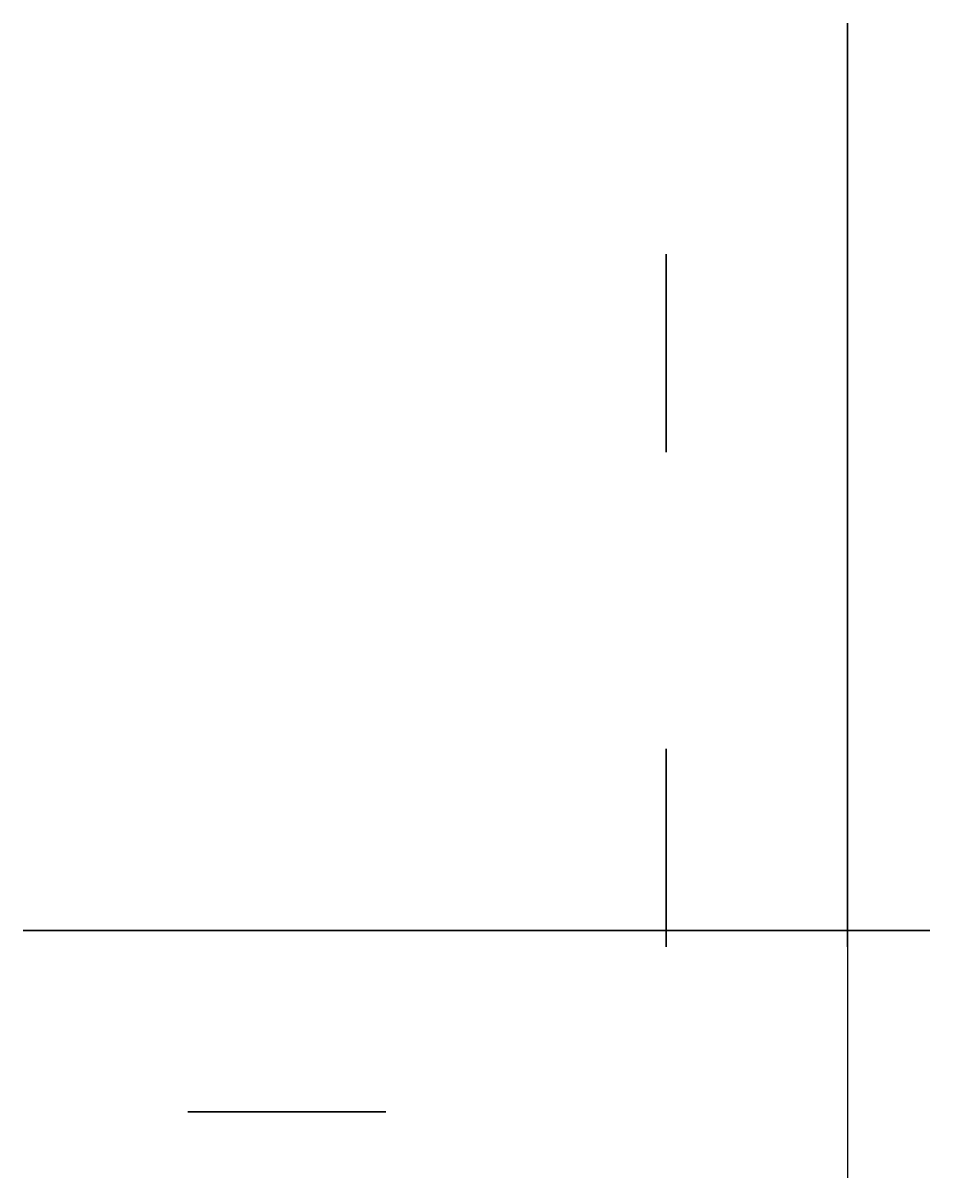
# Model space of a CAD drawing. Extents: x -100 to 10, y -70 to 70.
import ezdxf

# ---------------------------------------------------------------- set-up
doc = ezdxf.new("R2010")
doc.units = 0

msp = doc.modelspace()

# ---------------------------------------------------------------- linework, layer by layer
at = {"layer": '', "extrusion": (-1, 0, 0)}
for centre in [(-30, -230, 22), (-30, -170, 22), (-30, -110, 22), (-30, -230), (-30, -170), (-30, -110), (30, -230, 22), (30, -170, 22), (30, -110, 22), (30, -230), (30, -170), (30, -110)]:
    msp.add_circle(centre, 12, dxfattribs=at)
at = {"layer": '', "extrusion": (0, -1, 0)}
for centre in [(-68, 40, 40), (-68, 100, 40), (-68, 160, 40), (-68, 220, 40), (-68, 280, 40), (-68, 340, 40), (-68, 40, 62), (-68, 100, 62), (-68, 160, 62), (-68, 220, 62), (-68, 280, 62), (-68, 340, 62)]:
    msp.add_circle(centre, 12, dxfattribs=at)
at = {"layer": 'k', "extrusion": (-1, 0, 0)}
for p, q in [((0, 61.5667, -60), (0, 70, -70)), ((0, 70, -70), (0, 70, -270)), ((0, 70, -270), (0, -70, -270)), ((0, 54.9215, -50), (0, 61.5667, -60)), ((0, 49.7074, -40), (0, 54.9215, -50)), ((0, 45.709, -30), (0, 49.7074, -40)), ((0, 42.7898, -20), (0, 45.709, -30)), ((0, 40.863, -10), (0, 42.7898, -20)), ((0, 40, -2), (0, 40.863, -10)), ((0, 0, 380), (0, 40, 190)), ((0, 40, 190), (0, 40, -2)), ((0, -40, 380), (0, 0, 380)), ((0, -40, -2), (0, -40.863, -10)), ((0, -40, -2), (0, -40, 380)), ((0, -40.863, -10), (0, -42.7898, -20)), ((0, -42.7898, -20), (0, -45.709, -30)), ((0, -45.709, -30), (0, -49.7074, -40)), ((0, -49.7074, -40), (0, -54.9215, -50)), ((0, -54.9215, -50), (0, -61.5667, -60)), ((0, -61.5667, -60), (0, -70, -70)), ((0, -70, -270), (0, -70, -70))]:
    msp.add_line(p, q, dxfattribs=at)
at = {"layer": 'k', "extrusion": (0, -1, 0)}
for p, q in [((-100, -40), (10, -40)), ((10, -40, 380), (-100, -40, 380)), ((-100, -40, 380), (-100, -40)), ((10, -40), (10, -40, 380))]:
    msp.add_line(p, q, dxfattribs=at)

doc.saveas('drawing.dxf')
